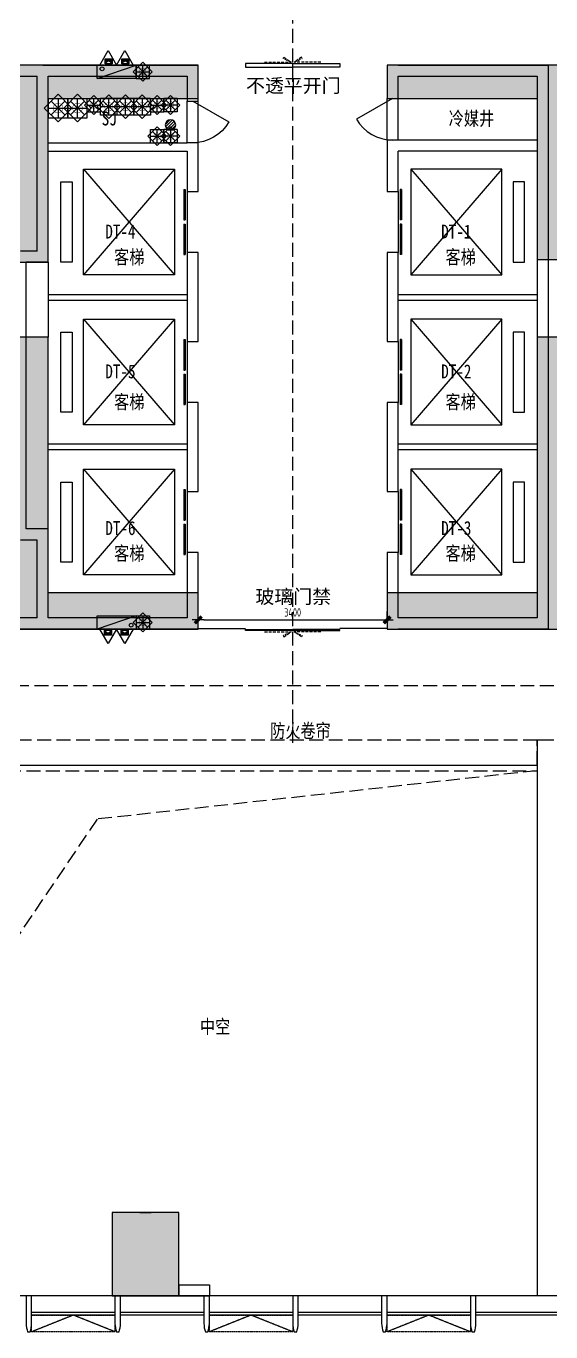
# Model space of a CAD drawing. Header units: millimetres. Extents: x 285006 to 3037698, y -2820855 to 192241.
# Drawn here: x 324156 to 333606, y 80930 to 104430 of the extents above; entities that cross this region are included whole.
import ezdxf
from ezdxf.enums import TextEntityAlignment as Align

# ---------------------------------------------------------------- set-up
doc = ezdxf.new("R2010")
doc.units = ezdxf.units.MM
doc.header["$PDMODE"] = 35
doc.header["$PDSIZE"] = -0.1
doc.linetypes.add('DASH', pattern=[0.35, 0.25, -0.1])
doc.linetypes.add('DASHED', pattern=[0.75, 0.5, -0.25])
for name, color, linetype in [('0-修改', 6, 'Continuous'), ('___', 4, 'Continuous'), ('A-OVER', 21, 'Continuous'), ('A-WALL-GLAZ', 161, 'Continuous'), ('AD-土建墙、含管井', 160, 'Continuous'), ('AD-新建墙', 160, 'Continuous'), ('AD-电梯', 30, 'Continuous'), ('BS-STAIR-01', 30, 'Continuous'), ('DOOR', 60, 'Continuous'), ('DS-GLASS', 12, 'Continuous'), ('FF-FURN', 51, 'Continuous'), ('FF-TEXT', 50, 'Continuous'), ('FF1-平面中英文字', 50, 'Continuous'), ('FF2-门', 60, 'Continuous'), ('FLOOR', 8, 'Continuous'), ('P-冷凝管立管', 151, 'Continuous'), ('P-地漏 雨水斗', 6, 'Continuous'), ('P-废水管立管', 130, 'Continuous'), ('P-污水管立管', 6, 'Continuous'), ('P-消火栓管立管', 102, 'Continuous'), ('P-消火箱', 6, 'Continuous'), ('P-灭火器', 6, 'Continuous'), ('P-自喷管立管', 180, 'Continuous'), ('P-雨水管立管', 116, 'Continuous'), ('WALL', 255, 'Continuous'), ('WINDOW', 4, 'Continuous')]:
    doc.layers.add(name, color=color, linetype=linetype)
doc.layers.add('AD-土建柱填充', color=250, linetype='Continuous', lineweight=30)
doc.layers.add('P-A辅助线', color=8, linetype='Continuous', plot=False)
doc.styles.add('ar', font='arial.ttf')
doc.styles.add('CCD_DIM', font='archs.shx', dxfattribs={"width": 0.7})
doc.styles.add('hz', font='simplex', dxfattribs={"width": 0.7, "bigfont": 'hztxt'})
doc.styles.add('T9-L46$0$CCDI-TOG-01', font='arial.ttf')
doc.styles.add('宋体', font='', dxfattribs={"width": 0.5})
doc.styles.get('宋体').set_extended_font_data('SimSun')
doc.linetypes.add('ZIGZAG', pattern='A,0.0001,-0.2,[131,ltypeshp.shx,S=0.2,R=0,X=-0.2,Y=0],-0.4,[131,ltypeshp.shx,S=0.2,R=180,X=0.2,Y=0],-0.2', length=0.8001)
doc.dimstyles.new('DIM_100', dxfattribs={"dimscale": 100, "dimtxt": 1.5, "dimasz": 1, "dimexe": 1.5, "dimexo": 1.5, "dimgap": 0.6, "dimtad": 1, "dimdec": 0, "dimrnd": 5, "dimzin": 12, "dimdsep": 46, "dimtxsty": 'CCD_DIM', "dimblk": 'CCD_Dimension_Tick', "dimcen": 0.125, "dimclrd": 44, "dimclre": 44, "dimclrt": 50, "dimadec": 0, "dimazin": 0, "dimtfac": 1, "dimtdec": 0, "dimtix": 1, "dimtmove": 2, "dimatfit": 3, "dimldrblk": 'CCD_Leader_Dot', "dimfxl": 5, "dimtvp": 1, "dimtolj": 1, "dimtzin": 0, "dimarcsym": 0})

# ---------------------------------------------------------------- blocks, each defined once
blk = doc.blocks.new('-P室内消火栓单栓（平面）')
blk.add_hatch(color=256).paths.add_polyline_path([(-325, -120), (375, 120), (375, -120)])
for p, q in [((-325, 120), (375, 120)), ((-325, -120), (-325, 120)), ((-325, -120), (375, 120)), ((375, 120), (375, -120)), ((375, -120), (-325, -120))]:
    blk.add_line(p, q)
blk.add_circle((-237, 51), 35)
blk = doc.blocks.new('P-LG')
at = {"const_width": 5}
blk.add_lwpolyline([(-60, 0), (-60, 6), (-59, 10), (-58, 13), (-57, 17), (-56, 21), (-54, 26), (-52, 30), (-49, 34), (-47, 38), (-44, 40), (-43, 42), (-41, 44), (-40, 45), (-39, 46), (-35, 49), (-33, 50), (-29, 52), (-25, 54), (-19, 57), (-15, 58), (-11, 59), (-7, 59), (-3, 60), (0, 60), (5, 60), (11, 59), (17, 57), (22, 56), (28, 53), (31, 51), (33, 50), (35, 49), (38, 46), (39, 45), (41, 44), (42, 42), (45, 39), (48, 36), (50, 32), (52, 29), (54, 26), (56, 22), (57, 19), (58, 16), (58, 13), (59, 10), (60, 6), (60, 4), (60, 0), (60, -2), (60, -5), (59, -7), (59, -11), (58, -13), (58, -16), (57, -19), (56, -21), (55, -23), (54, -27), (52, -29), (50, -33), (47, -37), (45, -40), (42, -42), (40, -45), (37, -47), (32, -51), (29, -52), (26, -54), (23, -55), (17, -57), (13, -58), (10, -59), (5, -60), (0, -60), (-5, -60), (-10, -59), (-15, -58), (-19, -57), (-22, -56), (-26, -54), (-31, -51), (-36, -48), (-40, -44), (-45, -39), (-47, -37), (-49, -35), (-50, -33), (-52, -30), (-53, -28), (-54, -25), (-55, -23), (-56, -20), (-57, -18), (-58, -14), (-59, -10), (-59, -8), (-60, -5), (-60, -2), (-60, -1)], close=True, dxfattribs=at)
at = {"layer": 'P-A辅助线'}
for p, q in [((-170, 0), (0, 170)), ((170, 0), (0, 170)), ((0, -170), (-170, 0)), ((-120, -120), (-120, 120)), ((-120, 120), (120, 120)), ((-120, 0), (120, 0)), ((-85, -85), (85, 85)), ((85, -85), (-85, 85)), ((0, -120), (0, 120)), ((0, -170), (170, 0)), ((120, -120), (120, 120)), ((-120, -120), (120, -120))]:
    blk.add_line(p, q, dxfattribs=at)
blk = doc.blocks.new('$QC006_2')
for points in [[(0, 260), (150, 0), (-150, 0)], [(-57, 109), (67, 109), (67, 19), (-57, 19)]]:
    blk.add_lwpolyline(points, close=True)
for points in [[(-57, 109), (67, 109), (67, 19), (-57, 109)], [(67, 19), (-57, 109), (-57, 19), (67, 109)], [(67, 109), (67, 19), (-57, 109), (-57, 19)]]:
    blk.add_solid(points)
at = {"style": 'hz', "width": 0.7}
blk.add_attdef('TXT', (227, -1), '', height=250, dxfattribs=at)
at = {"style": 'hz', "flags": 1}
for tag in ['UNIT', 'WHAT', 'SPEC']:
    blk.add_attdef(tag, (0, 0), '', height=0.001, dxfattribs=at)
blk = doc.blocks.new('$TwtSys$00000141')
for p, q in [((-94, 8), (-10, 92)), ((-94, 8), (-10, 92)), ((-87, -35), (35, 87)), ((-87, -35), (35, 87)), ((-66, -66), (66, 66)), ((-66, -66), (66, 66)), ((-32, -87), (88, 33)), ((-32, -87), (88, 33)), ((11, -92), (92, -11)), ((11, -92), (92, -11))]:
    blk.add_line(p, q)
blk.add_circle((0, 0), 94)
blk.add_circle((0, 0), 94)
blk = doc.blocks.new('DSFVCXDSZF47F')
at = {"layer": 'WALL'}
for p, q in [((483760, -2586860), (484310, -2586860)), ((483760, -2586860), (483760, -2587060)), ((484310, -2586860), (484310, -2587060)), ((483760, -2587060), (484310, -2587060))]:
    blk.add_line(p, q, dxfattribs=at)
blk = doc.blocks.new('$DorLib2D$00000228')
at = {"color": 0}
blk.add_line((0.5, 0), (0, 0.866), dxfattribs=at)
blk.add_arc((0.5, 0), 1, 120, 180, dxfattribs=at)
blk = doc.blocks.new('$DORLIB2D$00000127')
at = {"color": 0}
for points in [[(-0.533, 0.795), (-0.533, 0.69)], [(-0.033, 0.795), (-0.533, 0.795)], [(-0.033, 0.69), (-0.533, 0.69)], [(-0.033, 0.795), (-0.033, 0.69)], [(0.533, 0.795), (0.033, 0.795)], [(0.033, 0.795), (0.033, 0.69)], [(0.533, 0.69), (0.033, 0.69)], [(0.533, 0.795), (0.533, 0.69)], [(0.5, 0.5), (-0.5, 0.5)]]:
    blk.add_lwpolyline(points, dxfattribs=at)
blk = doc.blocks.new('DGXFNFNFXN')
at = {"layer": 'A-WALL-GLAZ'}
for points in [[(491010, -2982156), (491010, -2982656, 0.065698), (491038, -2982806), (491083, -2982806, 0.065698), (491110, -2982656), (491110, -2982156)], [(492610, -2982156), (492610, -2982656, 0.065698), (492638, -2982806), (492683, -2982806, 0.065698), (492710, -2982656), (492710, -2982156)], [(494210, -2982156), (494210, -2982656, 0.065698), (494238, -2982806), (494283, -2982806, 0.065698), (494310, -2982656), (494310, -2982156)], [(495810, -2982156), (495810, -2982656, 0.065698), (495838, -2982806), (495883, -2982806, 0.065698), (495910, -2982656), (495910, -2982156)], [(497410, -2982156), (497410, -2982656, 0.065698), (497438, -2982806), (497483, -2982806, 0.065698), (497510, -2982656), (497510, -2982156)], [(499010, -2982156), (499010, -2982656, 0.065698), (499038, -2982806), (499083, -2982806, 0.065698), (499110, -2982656), (499110, -2982156)]]:
    blk.add_lwpolyline(points, format="xyb", close=True, dxfattribs=at)
for points in [[(492610, -2982456), (491110, -2982456)], [(492610, -2982506), (491110, -2982506)], [(494210, -2982456), (492710, -2982456)], [(494210, -2982506), (492710, -2982506)], [(495810, -2982456), (494310, -2982456)], [(495810, -2982506), (494310, -2982506)], [(497410, -2982456), (495910, -2982456)], [(497410, -2982506), (495910, -2982506)], [(499010, -2982456), (497510, -2982456)], [(499010, -2982506), (497510, -2982506)], [(500610, -2982456), (499110, -2982456)], [(500610, -2982506), (499110, -2982506)]]:
    blk.add_lwpolyline(points, dxfattribs=at)
at = {"layer": 'A-WALL-GLAZ', "linetype": 'DASH'}
for points in [[(492610, -2982806), (491110, -2982806), (491110, -2982506), (492610, -2982506)], [(495810, -2982806), (494310, -2982806), (494310, -2982506), (495810, -2982506)], [(499010, -2982806), (497510, -2982806), (497510, -2982506), (499010, -2982506)]]:
    blk.add_lwpolyline(points, close=True, dxfattribs=at)
for points in [[(492610, -2982806), (491860, -2982506), (491110, -2982806)], [(495810, -2982806), (495060, -2982506), (494310, -2982806)], [(499010, -2982806), (498260, -2982506), (497510, -2982806)]]:
    blk.add_lwpolyline(points, dxfattribs=at)
blk = doc.blocks.new('FDBDFBDB')
at = {"layer": 'AD-土建柱填充'}
h = blk.add_hatch(color=256, dxfattribs=at)
h.dxf.hatch_style = 1
h.paths.add_polyline_path([(456624, 263231), (456624, 266231), (459324, 266231), (459324, 266831), (455924, 266831), (455924, 266581), (455924, 263231)])
h.paths.add_polyline_path([(455924, 261931), (455924, 256681), (459324, 256681), (459324, 256931), (459324, 257331), (456624, 257331), (456624, 261931)])
h.paths.add_polyline_path([(482274, 263331), (482274, 266831), (478774, 266831), (478774, 266231), (481474, 266231), (481474, 263331)])
h.paths.add_polyline_path([(481474, 261931), (481474, 257331), (478774, 257331), (478774, 256681), (482274, 256681), (482274, 261931)])
h.paths.add_polyline_path([(472674, 261931), (472074, 261931), (472074, 260131), (472074, 258431), (472074, 257331), (471774, 257331), (471774, 256681), (472374, 256681), (475374, 256681), (475374, 257331), (472674, 257331), (472674, 258431), (472674, 260131)])
h.paths.add_polyline_path([(472674, 263281), (472674, 266231), (475374, 266231), (475374, 266831), (472374, 266831), (471374, 266831), (471374, 266231), (472074, 266231), (472074, 263281)])
h.paths.add_polyline_path([(470474, 266831), (469174, 266831), (469174, 266231), (470474, 266231)])
h.paths.add_polyline_path([(466224, 266831), (464924, 266831), (464924, 266231), (466224, 266231)])
h.paths.add_polyline_path([(463324, 261931), (462724, 261931), (462724, 256681), (467174, 256681), (467174, 257331), (463324, 257331)])
h.paths.add_polyline_path([(463324, 263281), (463324, 266231), (464024, 266231), (464024, 266831), (462724, 266831), (462724, 263281)])
at = {"layer": 'AD-土建柱填充', "ltscale": 1000}
h = blk.add_hatch(color=256, dxfattribs=at)
h.dxf.hatch_style = 1
h.paths.add_polyline_path([(475024, 246181), (473824, 246181), (473824, 244681), (475024, 244681)])
at = {"layer": 'A-OVER'}
blk.add_lwpolyline([(493024, 257231), (493024, 247781, -0.414214), (489924, 244681), (448324, 244681, -0.414214), (445224, 247781), (445224, 257231)], format="xyb", dxfattribs=at)
at = {"layer": 'AD-土建墙、含管井'}
for p, q in [((472574, 266831), (471374, 266831)), ((472574, 266831), (475374, 266831)), ((475374, 266181), (475374, 266831)), ((478774, 266831), (478774, 266231)), ((478974, 266831), (481674, 266831)), ((481674, 266831), (481674, 265331)), ((471374, 266631), (472474, 266631)), ((472474, 265331), (472474, 266631)), ((472674, 266631), (475174, 266631)), ((472674, 265431), (472674, 266631)), ((475174, 266631), (475174, 266181)), ((478974, 266631), (481474, 266631)), ((478974, 266231), (478974, 266631)), ((481474, 266631), (481474, 265481)), ((475174, 266181), (475374, 266181)), ((478774, 266231), (478974, 266231)), ((472474, 263481), (472474, 265331)), ((472674, 265431), (475174, 265431)), ((475374, 265431), (475174, 265431)), ((475374, 265331), (475374, 265431)), ((475374, 264556), (475374, 265331)), ((478974, 265481), (478774, 265481)), ((478774, 265481), (478774, 265331)), ((478774, 265331), (478774, 264556)), ((481474, 265481), (478974, 265481)), ((481674, 265331), (481674, 256681)), ((472674, 263281), (472674, 265281)), ((472674, 265281), (475174, 265281)), ((475174, 265281), (475174, 264556)), ((481474, 265281), (478974, 265281)), ((478974, 264556), (478974, 265281)), ((481474, 265281), (481474, 256881)), ((475174, 264556), (475374, 264556)), ((478774, 264556), (478974, 264556)), ((472474, 263481), (472174, 263481)), ((475374, 263456), (475174, 263456)), ((475174, 263456), (475174, 261856)), ((475374, 261856), (475374, 263456)), ((478974, 263456), (478774, 263456)), ((478774, 263456), (478774, 261856)), ((478974, 261856), (478974, 263456)), ((472674, 263281), (472274, 263281)), ((472274, 258481), (472274, 263281)), ((472674, 263281), (472674, 261931)), ((472674, 262701), (475174, 262701)), ((472674, 262601), (475174, 262601)), ((478974, 262701), (481474, 262701)), ((478974, 262601), (481474, 262601)), ((475174, 261856), (475374, 261856)), ((478774, 261856), (478974, 261856)), ((475374, 260756), (475174, 260756)), ((475174, 260756), (475174, 259156)), ((475374, 259156), (475374, 260756)), ((478974, 260756), (478774, 260756)), ((478774, 260756), (478774, 259156)), ((478974, 259156), (478974, 260756)), ((472674, 260011), (475174, 260011)), ((472674, 259911), (475174, 259911)), ((478974, 260011), (481474, 260011)), ((478974, 259911), (481474, 259911)), ((475174, 259156), (475374, 259156)), ((478774, 259156), (478974, 259156)), ((472474, 258281), (472174, 258281)), ((472674, 258481), (472274, 258481)), ((472474, 256881), (472474, 258281)), ((472674, 256881), (472674, 258481)), ((475374, 258056), (475174, 258056)), ((475174, 258056), (475174, 256881)), ((475374, 256681), (475374, 258056)), ((478974, 258056), (478774, 258056)), ((478774, 258056), (478774, 256681)), ((478974, 256881), (478974, 258056)), ((472474, 256881), (471274, 256881)), ((475174, 256881), (472674, 256881)), ((481474, 256881), (478974, 256881)), ((472574, 256681), (471174, 256681)), ((475374, 256681), (472574, 256681)), ((481674, 256681), (478974, 256681)), ((474324, 246181), (474524, 246181))]:
    blk.add_line(p, q, dxfattribs=at)
for points in [[(472674, 263281), (472674, 266231), (475374, 266231), (475374, 266831), (472374, 266831), (471374, 266831), (471374, 266231), (472074, 266231), (472074, 263281), (472674, 263281)], [(472674, 261931), (472074, 261931), (472074, 260131), (472074, 258431), (472074, 257331), (471774, 257331), (471774, 256681), (472374, 256681), (475374, 256681), (475374, 257331), (472674, 257331), (472674, 258431), (472674, 260131), (472674, 261931)]]:
    blk.add_lwpolyline(points, dxfattribs=at)
for points in [[(482274, 263331), (482274, 266831), (478774, 266831), (478774, 266231), (481474, 266231), (481474, 263331)], [(481474, 261931), (481474, 257331), (478774, 257331), (478774, 256681), (482274, 256681), (482274, 261931)]]:
    blk.add_lwpolyline(points, close=True, dxfattribs=at)
at = {"layer": 'AD-土建墙、含管井', "linetype": 'ByBlock', "ltscale": 1000}
blk.add_lwpolyline([(475024, 246181), (473824, 246181), (473824, 244681), (475024, 244681)], close=True, dxfattribs=at)
at = {"layer": 'AD-电梯'}
for p, q in [((473309, 264956), (474949, 264956)), ((473309, 263056), (473309, 264956)), ((473309, 264956), (474949, 263056)), ((474949, 264956), (473309, 263056)), ((474949, 264956), (474949, 263056)), ((480839, 264956), (479199, 264956)), ((479199, 264956), (479199, 263056)), ((480839, 264956), (479199, 263056)), ((479199, 264956), (480839, 263056)), ((480839, 263056), (480839, 264956)), ((472899, 264726), (473104, 264726)), ((472899, 263286), (472899, 264726)), ((473104, 264726), (473104, 263286)), ((481249, 264726), (481044, 264726)), ((481044, 264726), (481044, 263286)), ((481249, 263286), (481249, 264726)), ((473104, 263286), (472899, 263286)), ((481044, 263286), (481249, 263286)), ((474949, 263056), (473309, 263056)), ((479199, 263056), (480839, 263056)), ((472899, 262026), (473104, 262026)), ((472899, 260586), (472899, 262026)), ((473104, 262026), (473104, 260586)), ((473309, 262256), (474949, 262256)), ((473309, 260356), (473309, 262256)), ((473309, 262256), (474949, 260356)), ((474949, 262256), (473309, 260356)), ((474949, 262256), (474949, 260356)), ((480839, 262256), (479199, 262256)), ((479199, 262256), (479199, 260356)), ((480839, 262256), (479199, 260356)), ((479199, 262256), (480839, 260356)), ((480839, 260356), (480839, 262256)), ((481249, 262026), (481044, 262026)), ((481044, 262026), (481044, 260586)), ((481249, 260586), (481249, 262026)), ((473104, 260586), (472899, 260586)), ((481044, 260586), (481249, 260586)), ((474949, 260356), (473309, 260356)), ((479199, 260356), (480839, 260356)), ((473309, 259556), (474949, 259556)), ((473309, 257656), (473309, 259556)), ((473309, 259556), (474949, 257656)), ((474949, 259556), (473309, 257656)), ((474949, 259556), (474949, 257656)), ((480839, 259556), (479199, 259556)), ((479199, 259556), (479199, 257656)), ((480839, 259556), (479199, 257656)), ((479199, 259556), (480839, 257656)), ((480839, 257656), (480839, 259556)), ((472899, 259326), (473104, 259326)), ((472899, 257886), (472899, 259326)), ((473104, 259326), (473104, 257886)), ((481249, 259326), (481044, 259326)), ((481044, 259326), (481044, 257886)), ((481249, 257886), (481249, 259326)), ((473104, 257886), (472899, 257886)), ((481044, 257886), (481249, 257886)), ((474949, 257656), (473309, 257656)), ((479199, 257656), (480839, 257656))]:
    blk.add_line(p, q, dxfattribs=at)
at = {"layer": 'FLOOR'}
for p, q in [((475174, 265431), (475174, 266181)), ((475374, 265431), (475374, 266181)), ((478774, 265481), (478774, 266231)), ((478974, 265481), (478974, 266231))]:
    blk.add_line(p, q, dxfattribs=at)
blk.add_blockref('DGXFNFNFXN', (-18736, 3226838))
at = {"layer": 'FF2-门'}
for p, xscale, yscale, zscale, rotation in [((475274, 265806), -750, 750, 750, 270), ((478874, 265856), 750.0000000000016, 750.0000000000016, 750.0000000000016, 90)]:
    blk.add_blockref('$DorLib2D$00000228', p, dxfattribs=dict(at, xscale=xscale, yscale=yscale, zscale=zscale, rotation=rotation))
at = {"layer": 'P-冷凝管立管'}
for p in [(474634, 266111), (474634, 265551)]:
    blk.add_blockref('P-LG', p, dxfattribs=at)
at = {"layer": 'P-地漏 雨水斗', "xscale": -1, "rotation": 269.9999999929266}
blk.add_blockref('$TwtSys$00000141', (474874, 265752), dxfattribs=at)
at = {"layer": 'P-废水管立管', "rotation": 180}
for p in [(474874, 266111), (474874, 265551)]:
    blk.add_blockref('P-LG', p, dxfattribs=at)
at = {"layer": 'P-污水管立管', "xscale": -1.250000000000002, "yscale": 1.250000000000003, "zscale": 1.25, "rotation": 90}
blk.add_blockref('P-LG', (474364, 266081), dxfattribs=at)
at = {"layer": 'P-消火栓管立管'}
for p in [(474374, 266711), (473494, 266111)]:
    blk.add_blockref('P-LG', p, dxfattribs=at)
at = {"layer": 'P-消火栓管立管', "xscale": 1.458333333333333, "yscale": 1.458333333333333, "zscale": 1.458333333333333}
blk.add_blockref('P-LG', (473199, 266056), dxfattribs=at)
at = {"layer": 'P-消火栓管立管', "rotation": 270}
blk.add_blockref('P-LG', (474374, 256801), dxfattribs=at)
at = {"layer": 'P-消火箱'}
blk.add_blockref('-P室内消火栓单栓（平面）', (473879, 266711), dxfattribs=at)
at = {"layer": 'P-消火箱', "rotation": 180}
blk.add_blockref('-P室内消火栓单栓（平面）', (473929, 256801), dxfattribs=at)
at = {"layer": 'P-灭火器'}
for p in [(473754, 266831), (474054, 266831)]:
    blk.add_blockref('$QC006_2', p, dxfattribs=at)
at = {"layer": 'P-灭火器', "rotation": 180}
for p in [(473754, 256681), (474054, 256681)]:
    blk.add_blockref('$QC006_2', p, dxfattribs=at)
at = {"layer": 'P-自喷管立管', "xscale": 1.458333333333333, "yscale": 1.458333333333333, "zscale": 1.458333333333333, "rotation": 270}
blk.add_blockref('P-LG', (472849, 266056), dxfattribs=at)
at = {"layer": 'P-雨水管立管', "xscale": -1.249999999999999, "yscale": 1.25, "zscale": 1.25}
for p in [(473764, 266081), (474064, 266081)]:
    blk.add_blockref('P-LG', p, dxfattribs=at)
at = {"layer": 'WALL'}
blk.add_blockref('DSFVCXDSZF47F', (-8736, 2831741), dxfattribs=at)
at = {"layer": 'WINDOW'}
for p, xscale, yscale, zscale, rotation in [((475274, 264006), 1100.000000000003, 200.0000000000008, 1100.000000000003, 90), ((478874, 264006), -1100, 200, 1100, 270), ((475274, 261306), 1100.000000000003, 200.0000000000008, 1100.000000000003, 90), ((478874, 261306), -1100, 200, 1100, 270), ((475274, 258606), 1100.000000000003, 200.0000000000008, 1100.000000000003, 90), ((478874, 258606), -1100, 200, 1100, 270)]:
    blk.add_blockref('$DORLIB2D$00000127', p, dxfattribs=dict(at, xscale=xscale, yscale=yscale, zscale=zscale, rotation=rotation))
at = {"layer": 'FF1-平面中英文字', "style": '宋体', "width": 0.8}
for s, p in [('冷媒井', (479884, 265744)), ('SJ', (473635, 265744)), ('DT-4', (473700, 263709)), ('DT-1', (479748, 263709)), ('客梯', (473859, 263250)), ('客梯', (479826, 263250)), ('DT-5', (473700, 261192)), ('DT-2', (479748, 261192)), ('客梯', (473859, 260641)), ('客梯', (479826, 260641)), ('DT-6', (473700, 258373)), ('DT-3', (479748, 258373)), ('客梯', (473859, 257917)), ('客梯', (479826, 257917))]:
    blk.add_text(s, height=250, dxfattribs=at).set_placement(p)
blk = doc.blocks.new('FBDBFXBDFBD')
at = {"layer": 'DOOR', "extrusion": (6.4775e-16, -0.000130937, 1), "elevation": -12}
blk.add_lwpolyline([(273264, 93519), (274114, 93519), (274114, 93502), (273264, 93502)], close=True, dxfattribs=at)
at = {"layer": 'DOOR', "color": 30, "linetype": 'DASHED', "ltscale": 100, "extrusion": (1.9524e-12, -0.000261875, 1), "elevation": -24}
blk.add_lwpolyline([(273608, 93477), (274085, 93477), (273945, 93413), (273954, 93390), (274085, 93477)], dxfattribs=at)
at = {"layer": 'DOOR', "extrusion": (-6.4775e-16, -0.000130937, 1), "elevation": -12}
blk.add_lwpolyline([(274964, 93519), (274114, 93519), (274114, 93502), (274964, 93502)], close=True, dxfattribs=at)
at = {"layer": 'DOOR', "color": 30, "linetype": 'DASHED', "ltscale": 100, "extrusion": (-1.9524e-12, -0.000261875, 1), "elevation": -24}
blk.add_lwpolyline([(274620, 93477), (274143, 93477), (274283, 93413), (274274, 93390), (274143, 93477)], dxfattribs=at)
at = {"layer": 'DS-GLASS', "color": 250, "linetype": 'ZIGZAG', "ltscale": 20, "extrusion": (6.4775e-16, -0.000130937, 1)}
blk.add_line((272414, 93539, 0), (273264, 93539, 0), dxfattribs=at)
at = {"layer": 'DS-GLASS', "color": 250, "linetype": 'ZIGZAG', "ltscale": 20, "extrusion": (-6.4775e-16, -0.000130937, 1)}
blk.add_line((275814, 93539, 0), (274964, 93539, 0), dxfattribs=at)
blk = doc.blocks.new('ZDFBBFZDZBDFB')
at = {"layer": 'BS-STAIR-01', "color": 8, "linetype": 'DASH', "ltscale": 1000}
blk.add_line((165771, 91009), (165771, 85312), dxfattribs=at)
for points in [[(165771, 91009), (165549, 90817), (165609, 90763), (165771, 91009)], [(165771, 91009), (165992, 90817), (165932, 90763), (165771, 91009)]]:
    blk.add_lwpolyline(points, dxfattribs=at)
blk = doc.blocks.new('BDSF ZBDFDBG')
at = {"layer": 'BS-STAIR-01', "color": 8, "linetype": 'DASH', "ltscale": 1000}
for p, q in [((166771, 91130), (166771, 85180)), ((166771, 91130), (178514, 91130)), ((166871, 91030), (166871, 85280)), ((166871, 91030), (178514, 91030))]:
    blk.add_line(p, q, dxfattribs=at)
at = {"layer": 'BS-STAIR-01', "ltscale": 1000}
for p, q in [((166771, 90900), (164771, 90900)), ((166771, 90600), (164771, 90600)), ((166771, 90300), (164771, 90300)), ((166771, 90000), (164771, 90000)), ((166771, 89700), (164771, 89700)), ((166771, 89400), (164771, 89400)), ((166771, 89100), (164771, 89100)), ((166771, 88800), (164771, 88800)), ((166771, 88500), (164771, 88500)), ((166771, 88200), (164771, 88200)), ((166771, 87900), (164771, 87900)), ((166771, 87600), (164771, 87600)), ((166771, 87300), (164771, 87300)), ((166771, 87000), (164771, 87000)), ((166771, 86700), (164771, 86700)), ((166771, 86400), (164771, 86400)), ((166771, 86100), (164771, 86100)), ((166771, 85800), (164771, 85800)), ((166771, 85500), (164771, 85500)), ((166771, 83180), (166771, 85180)), ((168871, 85180), (166771, 85180)), ((166871, 85280), (168871, 85280)), ((167071, 83180), (167071, 85180)), ((167371, 83180), (167371, 85180)), ((167671, 83180), (167671, 85180)), ((167971, 83180), (167971, 85180)), ((168271, 83180), (168271, 85180)), ((168571, 83180), (168571, 85180)), ((168871, 85280), (168871, 85180)), ((168871, 83180), (168871, 85180)), ((164771, 83180), (168871, 83180)), ((164771, 83080), (168871, 83080)), ((168871, 83180), (168871, 83080))]:
    blk.add_line(p, q, dxfattribs=at)
at = {"layer": 'FF-FURN', "color": 8, "linetype": 'DASH', "ltscale": 1000}
blk.add_lwpolyline([(178514, 91030), (170595, 90159), (164771, 81580)], dxfattribs=at)
at = {"layer": 'FF-FURN', "xscale": -1, "rotation": 180}
blk.add_blockref('ZDFBBFZDZBDFB', (0, 175909), dxfattribs=at)
at = {"layer": 'FF-TEXT', "color": 2, "style": 'T9-L46$0$CCDI-TOG-01', "width": 0.8}
for s, height, p in [('下', 200, (165674, 91187)), ('26', 144, (166408, 91003)), ('25', 144, (166408, 90683)), ('24', 144, (166408, 90363)), ('23', 144, (166408, 90043)), ('22', 144, (166408, 89723)), ('21', 144, (166408, 89403)), ('20', 144, (166408, 89083)), ('19', 144, (166408, 88763)), ('18', 144, (166408, 88443)), ('17', 144, (166408, 88123)), ('16', 144, (166408, 87803)), ('15', 144, (166408, 87483)), ('14', 144, (166408, 87163)), ('13', 144, (166408, 86843)), ('12', 144, (166408, 86523)), ('中空', 250, (172445, 86299)), ('11', 144, (166408, 86203)), ('10', 144, (166408, 85883)), ('9', 144, (166408, 85563)), ('8', 144, (166555, 84828)), ('7', 144, (166855, 84828)), ('6', 144, (167155, 84828)), ('5', 144, (167475, 84828)), ('4', 144, (167795, 84828)), ('3', 144, (168115, 84828)), ('2', 144, (168435, 84828)), ('1', 144, (168755, 84828))]:
    blk.add_text(s, height=height, dxfattribs=at).set_placement(p)
blk = doc.blocks.new('CCD_Dimension_Tick')
at = {"color": 0, "linetype": 'ByBlock'}
for p, q in [((-1.09, 0), (0, 0)), ((0, 0), (1.09, 0))]:
    blk.add_line(p, q, dxfattribs=at)
at = {"color": 0, "linetype": 'Continuous', "const_width": 0.608}
blk.add_lwpolyline([(-0.61, -0.61), (0.61, 0.61)], dxfattribs=at)
blk = doc.blocks.new('*D363')
at = {"layer": '___', "color": 44, "lineweight": -2, "transparency": 16777216}
for p, q in [((327256, 93743), (327256, 93893)), ((330656, 93743), (330656, 93893)), ((327356, 93743), (330556, 93743))]:
    blk.add_line(p, q, dxfattribs=at)
at = {"layer": 'Defpoints', "color": 0, "transparency": 16777216}
for p in [(327256, 93697), (330656, 93743), (330656, 93697)]:
    blk.add_point(p, dxfattribs=at)
at = {"layer": '___', "color": 44, "lineweight": -2, "transparency": 16777216, "xscale": 100, "yscale": 100, "zscale": 100, "rotation": 180}
blk.add_blockref('CCD_Dimension_Tick', (327256, 93743), dxfattribs=at)
at = {"layer": '___', "color": 44, "lineweight": -2, "transparency": 16777216, "xscale": 100, "yscale": 100, "zscale": 100}
blk.add_blockref('CCD_Dimension_Tick', (330656, 93743), dxfattribs=at)
at = {"layer": '___', "color": 50, "transparency": 16777216, "insert": (328956, 93878), "char_height": 150, "attachment_point": 5, "style": 'CCD_DIM'}
blk.add_mtext('\\A1;3400', dxfattribs=at)
blk = doc.blocks.new('CCD_Leader_Dot')
at = {"color": 0, "linetype": 'ByBlock'}
blk.add_line((-5, 0), (-10, 0), dxfattribs=at)
at = {"color": 0, "linetype": 'ByBlock', "const_width": 5}
blk.add_lwpolyline([(-2.5, 0, 1), (2.5, 0, 1)], format="xyb", close=True, dxfattribs=at)

msp = doc.modelspace()

# ---------------------------------------------------------------- linework, layer by layer
at = {"layer": 'AD-新建墙'}
for p, q in [((333655.8, 91580.1), (333355.8, 91580.1)), ((333355.8, 91580.1), (333355.8, 81576.3))]:
    msp.add_line(p, q, dxfattribs=at)
at = {"layer": 'DOOR', "extrusion": (6.4775e-16, 0.000130937, 1), "elevation": 13.6}
msp.add_lwpolyline([(328105.8, 103691.4), (328955.8, 103691.4), (328955.8, 103758.4), (328105.8, 103758.4)], close=True, dxfattribs=at)
at = {"layer": 'DOOR', "color": 30, "linetype": 'DASHED', "ltscale": 100, "extrusion": (1.9524e-12, 0.000261875, 1), "elevation": 27.2}
msp.add_lwpolyline([(328449.6, 103782.8), (328926.9, 103782.8), (328787.1, 103847), (328795.9, 103869.9), (328926.9, 103782.8)], dxfattribs=at)
at = {"layer": 'DOOR', "extrusion": (-6.4775e-16, 0.000130937, 1), "elevation": 13.6}
msp.add_lwpolyline([(329805.8, 103691.4), (328955.8, 103691.4), (328955.8, 103758.4), (329805.8, 103758.4)], close=True, dxfattribs=at)
at = {"layer": 'DOOR', "color": 30, "linetype": 'DASHED', "ltscale": 100, "extrusion": (-1.9524e-12, 0.000261875, 1), "elevation": 27.2}
msp.add_lwpolyline([(329461.9, 103782.8), (328984.7, 103782.8), (329124.4, 103847), (329115.6, 103869.9), (328984.7, 103782.8)], dxfattribs=at)
at = {"layer": 'FF-FURN', "color": 8, "linetype": 'DASH', "ltscale": 1000}
for p, q in [((328955.8, 91530.1), (328955.8, 105524.7)), ((338907.3, 92555.1), (304105.8, 92555.1))]:
    msp.add_line(p, q, dxfattribs=at)
msp.add_lwpolyline([(319612.5, 91580.1), (319612.5, 91130.1), (333355.8, 91130.1), (333355.8, 91580.1)], close=True, dxfattribs=at)

# ---------------------------------------------------------------- block references
at = {"layer": '0-修改'}
msp.add_blockref('FDBDFBDB', (-148118.1, -163101.3), dxfattribs=at)
at = {"layer": 'FF-FURN'}
for name, p in [('FBDBFXBDFBD', (54841.9, 50)), ('BDSF ZBDFDBG', (154841.9, 0))]:
    msp.add_blockref(name, p, dxfattribs=at)

# ---------------------------------------------------------------- texts
at = {"layer": 'FF-TEXT', "style": 'ar'}
for s, p in [('不透平开门', (328967.3, 103234.7, 0)), ('玻璃门禁', (328967.3, 94037.7, 0))]:
    msp.add_text(s, height=250, rotation=0.01921, dxfattribs=at).set_placement(p, align=Align.CENTER)
at = {"layer": 'FF-TEXT', "color": 2, "style": 'T9-L46$0$CCDI-TOG-01', "width": 0.8}
msp.add_text('防火卷帘', height=250, dxfattribs=at).set_placement((329096.4, 91624.9), align=Align.CENTER)

# ---------------------------------------------------------------- dimensions: what is measured, and where the dimension line sits
at = {"layer": '___'}
dim = msp.add_aligned_dim(p1=(327255.8, 93696.9), p2=(330655.8, 93696.9), distance=46.2, dimstyle='DIM_100', override={"dimfxlon": 1}, dxfattribs=at)
dim.commit()
dim.dimension.update_dxf_attribs({"geometry": '*D363', "text_midpoint": (328955.8, 93878.1)})

doc.saveas('drawing.dxf')
